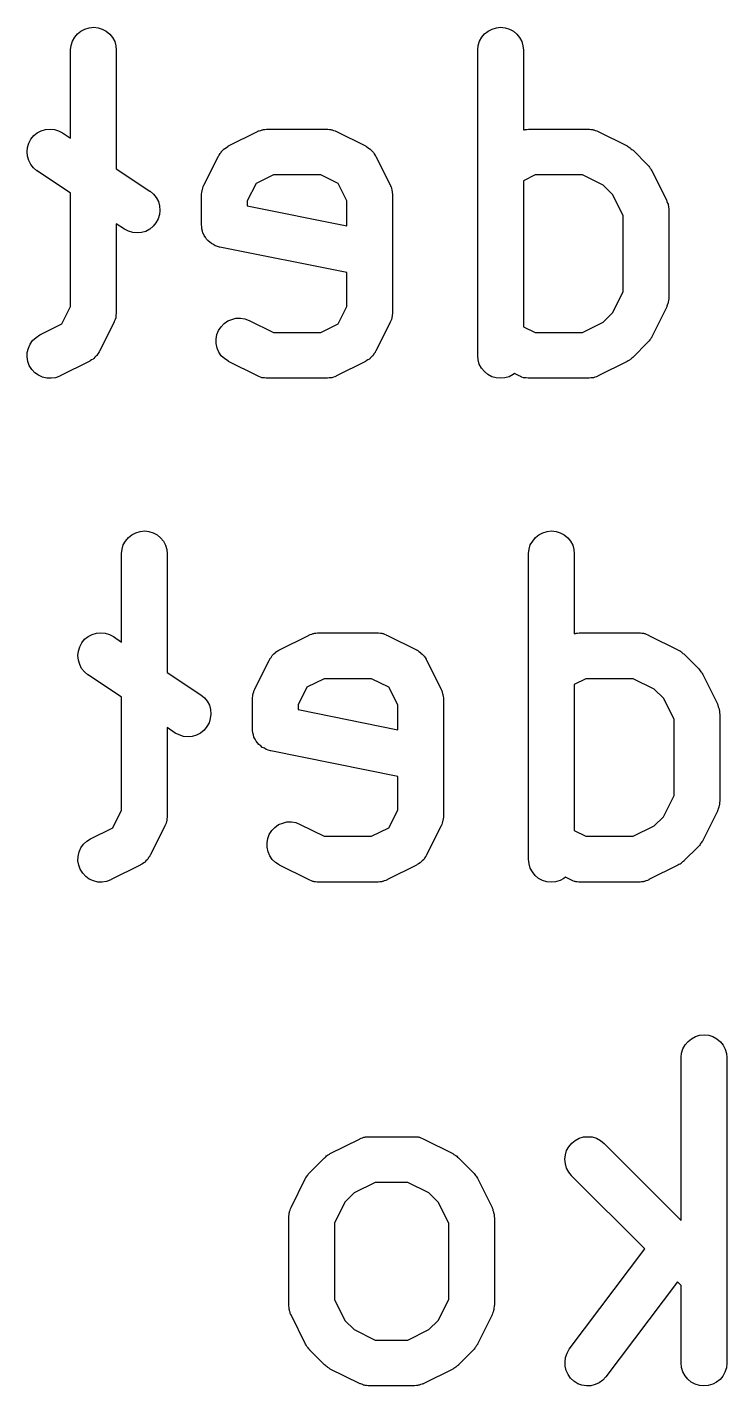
# Model space of a CAD drawing. Extents: x 131.5 to 184.4, y -145.8 to -137.7.
# Drawn here: x 160.344 to 162.636, y -142.167 to -137.717 of the extents above; entities that cross this region are included whole.
import ezdxf

# ---------------------------------------------------------------- set-up
doc = ezdxf.new("R2010")
doc.units = 0
doc.layers.add('BLACK', color=7, linetype='CONTINUOUS')

msp = doc.modelspace()

# ---------------------------------------------------------------- linework, layer by layer
at = {"layer": 'BLACK', "linetype": 'CONTINUOUS'}
for p, q in [((160.52, -137.73), (160.533, -137.723)), ((160.533, -137.723), (160.547, -137.719)), ((160.547, -137.719), (160.562, -137.717)), ((160.562, -137.717), (160.577, -137.719)), ((160.577, -137.719), (160.59, -137.723)), ((160.59, -137.723), (160.603, -137.73)), ((161.854, -137.73), (161.867, -137.723)), ((161.867, -137.723), (161.881, -137.719)), ((161.881, -137.719), (161.895, -137.717)), ((161.895, -137.717), (161.91, -137.719)), ((161.91, -137.719), (161.924, -137.723)), ((161.924, -137.723), (161.937, -137.73)), ((160.488, -137.777), (160.492, -137.763)), ((160.492, -137.763), (160.5, -137.75)), ((160.5, -137.75), (160.509, -137.739)), ((160.509, -137.739), (160.52, -137.73)), ((160.603, -137.73), (160.615, -137.74)), ((160.615, -137.74), (160.624, -137.751)), ((160.624, -137.751), (160.631, -137.764)), ((160.631, -137.764), (160.635, -137.778)), ((161.821, -137.777), (161.826, -137.763)), ((161.826, -137.763), (161.833, -137.75)), ((161.833, -137.75), (161.842, -137.739)), ((161.842, -137.739), (161.854, -137.73)), ((161.937, -137.73), (161.948, -137.74)), ((161.948, -137.74), (161.957, -137.751)), ((161.957, -137.751), (161.964, -137.764)), ((161.964, -137.764), (161.968, -137.778)), ((160.486, -137.791), (160.488, -137.777)), ((160.486, -137.792), (160.486, -137.791)), ((160.486, -138.081), (160.486, -137.792)), ((160.635, -137.778), (160.636, -137.792)), ((160.636, -137.792), (160.636, -138.181)), ((161.82, -137.791), (161.821, -137.777)), ((161.82, -137.792), (161.82, -137.791)), ((161.82, -138.792), (161.82, -137.792)), ((161.968, -137.778), (161.97, -137.792)), ((161.97, -137.792), (161.97, -138.054)), ((160.356, -138.084), (160.366, -138.072)), ((160.366, -138.072), (160.377, -138.063)), ((160.377, -138.063), (160.39, -138.056)), ((160.39, -138.056), (160.404, -138.052)), ((160.404, -138.052), (160.419, -138.051)), ((160.419, -138.051), (160.433, -138.052)), ((160.433, -138.052), (160.447, -138.056)), ((160.447, -138.056), (160.46, -138.063)), ((160.46, -138.063), (160.486, -138.081)), ((161.004, -138.106), (161.099, -138.059)), ((161.099, -138.059), (161.1, -138.058)), ((161.1, -138.058), (161.102, -138.057)), ((161.102, -138.057), (161.104, -138.056)), ((161.104, -138.056), (161.109, -138.055)), ((161.109, -138.055), (161.114, -138.053)), ((161.114, -138.053), (161.116, -138.053)), ((161.116, -138.053), (161.118, -138.052)), ((161.118, -138.052), (161.123, -138.052)), ((161.123, -138.052), (161.128, -138.051)), ((161.128, -138.051), (161.131, -138.051)), ((161.131, -138.051), (161.133, -138.051)), ((161.133, -138.051), (161.323, -138.051)), ((161.323, -138.051), (161.324, -138.051)), ((161.324, -138.051), (161.327, -138.051)), ((161.327, -138.051), (161.329, -138.051)), ((161.329, -138.051), (161.334, -138.052)), ((161.334, -138.052), (161.339, -138.052)), ((161.339, -138.052), (161.341, -138.053)), ((161.341, -138.053), (161.343, -138.053)), ((161.343, -138.053), (161.348, -138.055)), ((161.348, -138.055), (161.353, -138.057)), ((161.353, -138.057), (161.355, -138.058)), ((161.355, -138.058), (161.357, -138.059)), ((161.357, -138.059), (161.452, -138.106)), ((161.97, -138.054), (161.971, -138.053)), ((161.971, -138.053), (161.973, -138.053)), ((161.973, -138.053), (161.975, -138.052)), ((161.975, -138.052), (161.981, -138.052)), ((161.981, -138.052), (161.986, -138.051)), ((161.986, -138.051), (161.988, -138.051)), ((161.988, -138.051), (161.99, -138.051)), ((161.99, -138.051), (162.18, -138.051)), ((162.18, -138.051), (162.182, -138.051)), ((162.182, -138.051), (162.184, -138.051)), ((162.184, -138.051), (162.186, -138.051)), ((162.186, -138.051), (162.191, -138.052)), ((162.191, -138.052), (162.196, -138.052)), ((162.196, -138.052), (162.198, -138.053)), ((162.198, -138.053), (162.2, -138.053)), ((162.2, -138.053), (162.205, -138.055)), ((162.205, -138.055), (162.21, -138.057)), ((162.21, -138.057), (162.212, -138.058)), ((162.212, -138.058), (162.214, -138.059)), ((162.214, -138.059), (162.309, -138.106)), ((160.344, -138.125), (160.345, -138.111)), ((160.345, -138.14), (160.344, -138.125)), ((160.345, -138.111), (160.349, -138.097)), ((160.349, -138.097), (160.356, -138.084)), ((160.976, -138.131), (160.979, -138.127)), ((160.979, -138.127), (160.98, -138.125)), ((160.98, -138.125), (160.981, -138.124)), ((160.981, -138.124), (160.985, -138.12)), ((160.985, -138.12), (160.989, -138.116)), ((160.989, -138.116), (160.991, -138.115)), ((160.991, -138.115), (160.992, -138.114)), ((160.992, -138.114), (160.997, -138.111)), ((160.997, -138.111), (161.001, -138.108)), ((161.001, -138.108), (161.003, -138.107)), ((161.003, -138.107), (161.004, -138.106)), ((161.452, -138.106), (161.453, -138.107)), ((161.453, -138.107), (161.454, -138.108)), ((161.454, -138.108), (161.456, -138.108)), ((161.456, -138.108), (161.461, -138.112)), ((161.461, -138.112), (161.465, -138.115)), ((161.465, -138.115), (161.466, -138.116)), ((161.466, -138.116), (161.468, -138.117)), ((161.468, -138.117), (161.472, -138.121)), ((161.472, -138.121), (161.476, -138.125)), ((161.476, -138.125), (161.477, -138.126)), ((161.477, -138.126), (161.478, -138.127)), ((161.478, -138.127), (161.481, -138.132)), ((162.309, -138.106), (162.31, -138.107)), ((162.31, -138.107), (162.314, -138.109)), ((162.314, -138.109), (162.317, -138.111)), ((162.317, -138.111), (162.32, -138.113)), ((162.32, -138.113), (162.322, -138.115)), ((162.322, -138.115), (162.325, -138.118)), ((162.325, -138.118), (162.329, -138.12)), ((162.329, -138.12), (162.376, -138.168)), ((160.349, -138.154), (160.345, -138.14)), ((160.356, -138.167), (160.349, -138.154)), ((160.365, -138.178), (160.356, -138.167)), ((160.923, -138.235), (160.971, -138.14)), ((160.971, -138.139), (160.972, -138.137)), ((160.971, -138.14), (160.971, -138.139)), ((160.972, -138.137), (160.973, -138.136)), ((160.973, -138.136), (160.976, -138.131)), ((161.481, -138.132), (161.484, -138.137)), ((161.484, -138.137), (161.485, -138.138)), ((161.485, -138.138), (161.486, -138.14)), ((161.486, -138.14), (161.533, -138.235)), ((162.376, -138.168), (162.377, -138.169)), ((162.377, -138.169), (162.38, -138.172)), ((162.38, -138.172), (162.383, -138.175)), ((160.376, -138.188), (160.365, -138.178)), ((160.377, -138.188), (160.376, -138.188)), ((160.486, -138.261), (160.377, -138.188)), ((160.636, -138.181), (160.746, -138.254)), ((161.151, -138.201), (161.094, -138.229)), ((161.306, -138.201), (161.151, -138.201)), ((161.363, -138.229), (161.306, -138.201)), ((162.008, -138.201), (161.97, -138.22)), ((162.163, -138.201), (162.008, -138.201)), ((162.231, -138.235), (162.163, -138.201)), ((162.383, -138.175), (162.384, -138.178)), ((162.384, -138.178), (162.386, -138.18)), ((162.386, -138.18), (162.388, -138.184)), ((162.388, -138.184), (162.39, -138.187)), ((162.39, -138.187), (162.438, -138.283)), ((160.486, -138.632), (160.486, -138.261)), ((160.746, -138.254), (160.747, -138.254)), ((160.747, -138.254), (160.758, -138.264)), ((160.915, -138.263), (160.916, -138.258)), ((160.916, -138.258), (160.917, -138.253)), ((160.917, -138.251), (160.918, -138.249)), ((160.917, -138.253), (160.917, -138.251)), ((160.918, -138.249), (160.92, -138.244)), ((160.92, -138.244), (160.921, -138.239)), ((160.921, -138.239), (160.922, -138.237)), ((160.922, -138.237), (160.923, -138.235)), ((161.094, -138.229), (161.065, -138.286)), ((161.391, -138.286), (161.363, -138.229)), ((161.533, -138.235), (161.534, -138.236)), ((161.534, -138.236), (161.534, -138.238)), ((161.534, -138.238), (161.536, -138.24)), ((161.536, -138.24), (161.537, -138.245)), ((161.537, -138.245), (161.539, -138.25)), ((161.539, -138.25), (161.539, -138.252)), ((161.539, -138.252), (161.54, -138.254)), ((161.54, -138.254), (161.54, -138.259)), ((161.54, -138.259), (161.541, -138.264)), ((161.97, -138.22), (161.97, -138.698)), ((162.262, -138.265), (162.231, -138.235)), ((160.758, -138.264), (160.767, -138.275)), ((160.767, -138.275), (160.774, -138.288)), ((160.774, -138.288), (160.778, -138.302)), ((160.778, -138.302), (160.779, -138.317)), ((160.915, -138.265), (160.915, -138.263)), ((160.915, -138.268), (160.915, -138.265)), ((160.915, -138.269), (160.915, -138.268)), ((160.915, -138.364), (160.915, -138.269)), ((161.065, -138.286), (161.065, -138.302)), ((161.065, -138.302), (161.391, -138.368)), ((161.391, -138.368), (161.391, -138.286)), ((161.541, -138.264), (161.541, -138.266)), ((161.541, -138.266), (161.541, -138.269)), ((161.541, -138.269), (161.541, -138.65)), ((162.296, -138.334), (162.262, -138.265)), ((162.438, -138.283), (162.438, -138.284)), ((162.438, -138.284), (162.439, -138.286)), ((162.439, -138.286), (162.44, -138.288)), ((162.44, -138.288), (162.442, -138.293)), ((162.442, -138.293), (162.444, -138.297)), ((162.444, -138.297), (162.444, -138.3)), ((162.444, -138.3), (162.445, -138.302)), ((162.445, -138.302), (162.445, -138.307)), ((160.773, -138.345), (160.766, -138.358)), ((160.778, -138.331), (160.773, -138.345)), ((160.779, -138.317), (160.778, -138.331)), ((162.296, -138.584), (162.296, -138.334)), ((162.445, -138.307), (162.446, -138.312)), ((162.446, -138.312), (162.446, -138.314)), ((162.446, -138.314), (162.446, -138.316)), ((162.446, -138.316), (162.446, -138.602)), ((160.663, -138.379), (160.636, -138.361)), ((160.636, -138.361), (160.636, -138.65)), ((160.676, -138.385), (160.663, -138.379)), ((160.69, -138.39), (160.676, -138.385)), ((160.704, -138.391), (160.69, -138.39)), ((160.719, -138.39), (160.704, -138.391)), ((160.733, -138.386), (160.719, -138.39)), ((160.746, -138.379), (160.733, -138.386)), ((160.757, -138.369), (160.746, -138.379)), ((160.766, -138.358), (160.757, -138.369)), ((160.916, -138.371), (160.915, -138.364)), ((160.916, -138.378), (160.916, -138.371)), ((160.918, -138.385), (160.916, -138.378)), ((160.916, -138.378), (160.916, -138.378)), ((160.916, -138.378), (160.916, -138.378)), ((160.92, -138.392), (160.918, -138.385)), ((160.921, -138.392), (160.92, -138.392)), ((160.924, -138.399), (160.921, -138.392)), ((160.921, -138.392), (160.921, -138.392)), ((160.927, -138.405), (160.924, -138.399)), ((160.928, -138.405), (160.927, -138.405)), ((160.927, -138.405), (160.927, -138.405)), ((160.932, -138.411), (160.928, -138.405)), ((160.936, -138.416), (160.932, -138.411)), ((160.937, -138.416), (160.936, -138.416)), ((160.937, -138.417), (160.937, -138.416)), ((160.942, -138.421), (160.937, -138.417)), ((160.948, -138.426), (160.942, -138.421)), ((160.954, -138.429), (160.948, -138.426)), ((160.948, -138.426), (160.948, -138.426)), ((160.948, -138.426), (160.948, -138.426)), ((160.96, -138.433), (160.954, -138.429)), ((160.961, -138.433), (160.96, -138.433)), ((160.968, -138.435), (160.961, -138.433)), ((160.961, -138.433), (160.961, -138.433)), ((160.974, -138.437), (160.968, -138.435)), ((160.975, -138.437), (160.974, -138.437)), ((161.391, -138.521), (160.975, -138.437)), ((160.975, -138.437), (160.975, -138.437)), ((160.975, -138.437), (160.975, -138.437)), ((160.975, -138.437), (160.975, -138.437)), ((161.391, -138.632), (161.391, -138.521)), ((162.262, -138.653), (162.296, -138.584)), ((162.445, -138.612), (162.444, -138.617)), ((162.444, -138.617), (162.444, -138.62)), ((162.446, -138.607), (162.445, -138.612)), ((162.446, -138.602), (162.446, -138.603)), ((162.446, -138.603), (162.446, -138.605)), ((162.446, -138.605), (162.446, -138.607)), ((160.458, -138.689), (160.486, -138.632)), ((160.636, -138.655), (160.635, -138.66)), ((160.635, -138.66), (160.635, -138.665)), ((160.636, -138.65), (160.636, -138.651)), ((160.636, -138.651), (160.636, -138.653)), ((160.636, -138.653), (160.636, -138.655)), ((161.363, -138.689), (161.391, -138.632)), ((161.541, -138.655), (161.54, -138.66)), ((161.54, -138.66), (161.54, -138.665)), ((161.541, -138.65), (161.541, -138.651)), ((161.541, -138.651), (161.541, -138.653)), ((161.541, -138.653), (161.541, -138.655)), ((162.231, -138.683), (162.262, -138.653)), ((162.438, -138.635), (162.39, -138.731)), ((162.439, -138.633), (162.438, -138.635)), ((162.44, -138.631), (162.439, -138.633)), ((162.441, -138.627), (162.44, -138.631)), ((162.443, -138.622), (162.441, -138.627)), ((162.444, -138.62), (162.443, -138.622)), ((160.385, -138.725), (160.458, -138.689)), ((160.629, -138.683), (160.581, -138.778)), ((160.63, -138.679), (160.629, -138.681)), ((160.629, -138.681), (160.629, -138.683)), ((160.632, -138.674), (160.63, -138.679)), ((160.634, -138.669), (160.632, -138.674)), ((160.635, -138.665), (160.634, -138.667)), ((160.634, -138.667), (160.634, -138.669)), ((160.971, -138.711), (160.979, -138.698)), ((160.979, -138.698), (160.989, -138.688)), ((160.989, -138.688), (161.001, -138.679)), ((161.001, -138.679), (161.014, -138.674)), ((161.014, -138.674), (161.028, -138.67)), ((161.028, -138.67), (161.043, -138.67)), ((161.043, -138.67), (161.057, -138.672)), ((161.057, -138.672), (161.071, -138.678)), ((161.071, -138.678), (161.151, -138.717)), ((161.306, -138.717), (161.363, -138.689)), ((161.533, -138.683), (161.486, -138.778)), ((161.534, -138.681), (161.533, -138.683)), ((161.535, -138.679), (161.534, -138.681)), ((161.537, -138.674), (161.535, -138.679)), ((161.539, -138.669), (161.537, -138.674)), ((161.54, -138.665), (161.539, -138.667)), ((161.539, -138.667), (161.539, -138.669)), ((161.97, -138.698), (162.008, -138.717)), ((162.163, -138.717), (162.231, -138.683)), ((160.354, -138.755), (160.362, -138.743)), ((160.362, -138.743), (160.373, -138.733)), ((160.373, -138.733), (160.385, -138.725)), ((160.963, -138.739), (160.965, -138.724)), ((160.963, -138.753), (160.963, -138.739)), ((160.965, -138.724), (160.971, -138.711)), ((161.151, -138.717), (161.306, -138.717)), ((162.008, -138.717), (162.163, -138.717)), ((162.376, -138.75), (162.329, -138.798)), ((162.379, -138.747), (162.376, -138.75)), ((162.382, -138.744), (162.379, -138.747)), ((162.384, -138.741), (162.382, -138.744)), ((162.386, -138.739), (162.384, -138.741)), ((162.388, -138.735), (162.386, -138.739)), ((162.39, -138.732), (162.388, -138.735)), ((162.39, -138.731), (162.39, -138.732)), ((160.344, -138.783), (160.348, -138.768)), ((160.344, -138.797), (160.344, -138.783)), ((160.348, -138.768), (160.354, -138.755)), ((160.57, -138.794), (160.566, -138.798)), ((160.571, -138.793), (160.57, -138.794)), ((160.572, -138.792), (160.571, -138.793)), ((160.576, -138.787), (160.572, -138.792)), ((160.579, -138.782), (160.576, -138.787)), ((160.58, -138.781), (160.579, -138.782)), ((160.581, -138.778), (160.58, -138.779)), ((160.58, -138.779), (160.58, -138.781)), ((160.966, -138.768), (160.963, -138.753)), ((160.972, -138.781), (160.966, -138.768)), ((160.98, -138.793), (160.972, -138.781)), ((160.991, -138.803), (160.98, -138.793)), ((161.475, -138.794), (161.471, -138.798)), ((161.476, -138.793), (161.475, -138.794)), ((161.477, -138.792), (161.476, -138.793)), ((161.48, -138.787), (161.477, -138.792)), ((161.484, -138.782), (161.48, -138.787)), ((161.485, -138.779), (161.484, -138.781)), ((161.484, -138.781), (161.484, -138.782)), ((161.486, -138.778), (161.485, -138.779)), ((161.821, -138.807), (161.82, -138.792)), ((160.346, -138.812), (160.344, -138.797)), ((160.351, -138.825), (160.346, -138.812)), ((160.359, -138.838), (160.351, -138.825)), ((160.369, -138.849), (160.359, -138.838)), ((160.547, -138.812), (160.452, -138.859)), ((160.549, -138.811), (160.547, -138.812)), ((160.55, -138.81), (160.549, -138.811)), ((160.555, -138.807), (160.55, -138.81)), ((160.56, -138.804), (160.555, -138.807)), ((160.561, -138.803), (160.56, -138.804)), ((160.562, -138.802), (160.561, -138.803)), ((160.566, -138.798), (160.562, -138.802)), ((161.003, -138.811), (160.991, -138.803)), ((161.004, -138.812), (161.003, -138.811)), ((161.099, -138.859), (161.004, -138.812)), ((161.452, -138.812), (161.357, -138.859)), ((161.453, -138.811), (161.452, -138.812)), ((161.455, -138.81), (161.453, -138.811)), ((161.46, -138.807), (161.455, -138.81)), ((161.465, -138.804), (161.46, -138.807)), ((161.466, -138.803), (161.465, -138.804)), ((161.467, -138.802), (161.466, -138.803)), ((161.471, -138.798), (161.467, -138.802)), ((161.825, -138.821), (161.821, -138.807)), ((161.832, -138.834), (161.825, -138.821)), ((161.842, -138.845), (161.832, -138.834)), ((162.309, -138.812), (162.214, -138.859)), ((162.313, -138.81), (162.309, -138.812)), ((162.317, -138.808), (162.313, -138.81)), ((162.319, -138.806), (162.317, -138.808)), ((162.322, -138.804), (162.319, -138.806)), ((162.325, -138.801), (162.322, -138.804)), ((162.328, -138.799), (162.325, -138.801)), ((162.329, -138.798), (162.328, -138.799)), ((160.381, -138.857), (160.369, -138.849)), ((160.394, -138.863), (160.381, -138.857)), ((160.408, -138.867), (160.394, -138.863)), ((160.423, -138.867), (160.408, -138.867)), ((160.437, -138.865), (160.423, -138.867)), ((160.451, -138.86), (160.437, -138.865)), ((160.452, -138.859), (160.451, -138.86)), ((161.101, -138.86), (161.099, -138.859)), ((161.103, -138.861), (161.101, -138.86)), ((161.108, -138.863), (161.103, -138.861)), ((161.113, -138.865), (161.108, -138.863)), ((161.115, -138.865), (161.113, -138.865)), ((161.117, -138.866), (161.115, -138.865)), ((161.122, -138.866), (161.117, -138.866)), ((161.127, -138.867), (161.122, -138.866)), ((161.13, -138.867), (161.127, -138.867)), ((161.132, -138.867), (161.13, -138.867)), ((161.133, -138.867), (161.132, -138.867)), ((161.323, -138.867), (161.133, -138.867)), ((161.326, -138.867), (161.323, -138.867)), ((161.328, -138.867), (161.326, -138.867)), ((161.333, -138.866), (161.328, -138.867)), ((161.338, -138.866), (161.333, -138.866)), ((161.34, -138.865), (161.338, -138.866)), ((161.342, -138.865), (161.34, -138.865)), ((161.347, -138.863), (161.342, -138.865)), ((161.352, -138.862), (161.347, -138.863)), ((161.354, -138.861), (161.352, -138.862)), ((161.356, -138.86), (161.354, -138.861)), ((161.357, -138.859), (161.356, -138.86)), ((161.853, -138.855), (161.842, -138.845)), ((161.866, -138.862), (161.853, -138.855)), ((161.88, -138.866), (161.866, -138.862)), ((161.894, -138.867), (161.88, -138.866)), ((161.909, -138.866), (161.894, -138.867)), ((161.923, -138.862), (161.909, -138.866)), ((161.936, -138.855), (161.923, -138.862)), ((161.94, -138.851), (161.936, -138.855)), ((161.956, -138.859), (161.94, -138.851)), ((161.959, -138.86), (161.956, -138.859)), ((161.96, -138.861), (161.959, -138.86)), ((161.965, -138.863), (161.96, -138.861)), ((161.97, -138.865), (161.965, -138.863)), ((161.972, -138.865), (161.97, -138.865)), ((161.974, -138.866), (161.972, -138.865)), ((161.979, -138.866), (161.974, -138.866)), ((161.985, -138.867), (161.979, -138.866)), ((161.987, -138.867), (161.985, -138.867)), ((161.989, -138.867), (161.987, -138.867)), ((161.99, -138.867), (161.989, -138.867)), ((162.18, -138.867), (161.99, -138.867)), ((162.183, -138.867), (162.18, -138.867)), ((162.185, -138.867), (162.183, -138.867)), ((162.19, -138.866), (162.185, -138.867)), ((162.195, -138.866), (162.19, -138.866)), ((162.197, -138.865), (162.195, -138.866)), ((162.199, -138.865), (162.197, -138.865)), ((162.204, -138.863), (162.199, -138.865)), ((162.209, -138.862), (162.204, -138.863)), ((162.211, -138.861), (162.209, -138.862)), ((162.213, -138.86), (162.211, -138.861)), ((162.214, -138.859), (162.213, -138.86)), ((160.687, -139.38), (160.7, -139.373)), ((160.7, -139.373), (160.714, -139.369)), ((160.714, -139.369), (160.729, -139.367)), ((160.729, -139.367), (160.743, -139.369)), ((160.743, -139.369), (160.757, -139.373)), ((160.757, -139.373), (160.77, -139.38)), ((162.02, -139.38), (162.033, -139.373)), ((162.033, -139.373), (162.047, -139.369)), ((162.047, -139.369), (162.062, -139.367)), ((162.062, -139.367), (162.077, -139.369)), ((162.077, -139.369), (162.09, -139.373)), ((162.09, -139.373), (162.103, -139.38)), ((160.655, -139.427), (160.659, -139.413)), ((160.659, -139.413), (160.666, -139.4)), ((160.666, -139.4), (160.676, -139.389)), ((160.676, -139.389), (160.687, -139.38)), ((160.77, -139.38), (160.781, -139.39)), ((160.781, -139.39), (160.791, -139.401)), ((160.791, -139.401), (160.797, -139.414)), ((160.797, -139.414), (160.802, -139.428)), ((161.988, -139.427), (161.992, -139.413)), ((161.992, -139.413), (162, -139.4)), ((162, -139.4), (162.009, -139.389)), ((162.009, -139.389), (162.02, -139.38)), ((162.103, -139.38), (162.115, -139.39)), ((162.115, -139.39), (162.124, -139.401)), ((162.124, -139.401), (162.131, -139.414)), ((162.131, -139.414), (162.135, -139.428)), ((160.653, -139.441), (160.655, -139.427)), ((160.653, -139.442), (160.653, -139.441)), ((160.653, -139.731), (160.653, -139.442)), ((160.802, -139.428), (160.803, -139.442)), ((160.803, -139.442), (160.803, -139.831)), ((161.986, -139.441), (161.988, -139.427)), ((161.986, -139.442), (161.986, -139.441)), ((161.986, -140.442), (161.986, -139.442)), ((162.135, -139.428), (162.136, -139.442)), ((162.136, -139.442), (162.136, -139.704)), ((160.523, -139.734), (160.532, -139.722)), ((160.532, -139.722), (160.544, -139.713)), ((160.544, -139.713), (160.557, -139.706)), ((160.557, -139.706), (160.571, -139.702)), ((160.571, -139.702), (160.585, -139.701)), ((160.585, -139.701), (160.6, -139.702)), ((160.6, -139.702), (160.614, -139.706)), ((160.614, -139.706), (160.627, -139.713)), ((160.627, -139.713), (160.653, -139.731)), ((161.171, -139.756), (161.266, -139.709)), ((161.266, -139.709), (161.267, -139.708)), ((161.267, -139.708), (161.269, -139.707)), ((161.269, -139.707), (161.271, -139.706)), ((161.271, -139.706), (161.276, -139.705)), ((161.276, -139.705), (161.281, -139.703)), ((161.281, -139.703), (161.283, -139.703)), ((161.283, -139.703), (161.285, -139.702)), ((161.285, -139.702), (161.29, -139.702)), ((161.29, -139.702), (161.295, -139.701)), ((161.295, -139.701), (161.297, -139.701)), ((161.297, -139.701), (161.3, -139.701)), ((161.3, -139.701), (161.49, -139.701)), ((161.49, -139.701), (161.491, -139.701)), ((161.491, -139.701), (161.493, -139.701)), ((161.493, -139.701), (161.495, -139.701)), ((161.495, -139.701), (161.501, -139.702)), ((161.501, -139.702), (161.506, -139.702)), ((161.506, -139.702), (161.508, -139.703)), ((161.508, -139.703), (161.51, -139.703)), ((161.51, -139.703), (161.515, -139.705)), ((161.515, -139.705), (161.52, -139.707)), ((161.52, -139.707), (161.521, -139.708)), ((161.521, -139.708), (161.524, -139.709)), ((161.524, -139.709), (161.619, -139.756)), ((162.136, -139.704), (162.138, -139.703)), ((162.138, -139.703), (162.14, -139.703)), ((162.14, -139.703), (162.142, -139.702)), ((162.142, -139.702), (162.147, -139.702)), ((162.147, -139.702), (162.152, -139.701)), ((162.152, -139.701), (162.154, -139.701)), ((162.154, -139.701), (162.157, -139.701)), ((162.157, -139.701), (162.347, -139.701)), ((162.347, -139.701), (162.348, -139.701)), ((162.348, -139.701), (162.35, -139.701)), ((162.35, -139.701), (162.353, -139.701)), ((162.353, -139.701), (162.358, -139.702)), ((162.358, -139.702), (162.363, -139.702)), ((162.363, -139.702), (162.365, -139.703)), ((162.365, -139.703), (162.367, -139.703)), ((162.367, -139.703), (162.372, -139.705)), ((162.372, -139.705), (162.377, -139.707)), ((162.377, -139.707), (162.379, -139.708)), ((162.379, -139.708), (162.381, -139.709)), ((162.381, -139.709), (162.476, -139.756)), ((160.51, -139.775), (160.512, -139.761)), ((160.512, -139.761), (160.516, -139.747)), ((160.516, -139.747), (160.523, -139.734)), ((161.147, -139.775), (161.148, -139.774)), ((161.148, -139.774), (161.152, -139.77)), ((161.152, -139.77), (161.156, -139.766)), ((161.156, -139.766), (161.157, -139.765)), ((161.157, -139.765), (161.158, -139.764)), ((161.158, -139.764), (161.163, -139.761)), ((161.163, -139.761), (161.168, -139.758)), ((161.168, -139.758), (161.169, -139.757)), ((161.169, -139.757), (161.171, -139.756)), ((161.619, -139.756), (161.62, -139.757)), ((161.62, -139.757), (161.621, -139.758)), ((161.621, -139.758), (161.623, -139.758)), ((161.623, -139.758), (161.627, -139.762)), ((161.627, -139.762), (161.632, -139.765)), ((161.632, -139.765), (161.633, -139.766)), ((161.633, -139.766), (161.634, -139.767)), ((161.634, -139.767), (161.638, -139.771)), ((161.638, -139.771), (161.642, -139.775)), ((162.476, -139.756), (162.477, -139.757)), ((162.477, -139.757), (162.48, -139.759)), ((162.48, -139.759), (162.484, -139.761)), ((162.484, -139.761), (162.487, -139.763)), ((162.487, -139.763), (162.489, -139.765)), ((162.489, -139.765), (162.492, -139.768)), ((162.492, -139.768), (162.495, -139.77)), ((162.495, -139.77), (162.543, -139.818)), ((160.512, -139.79), (160.51, -139.775)), ((160.516, -139.804), (160.512, -139.79)), ((160.522, -139.817), (160.516, -139.804)), ((160.532, -139.828), (160.522, -139.817)), ((161.09, -139.885), (161.137, -139.79)), ((161.137, -139.79), (161.138, -139.789)), ((161.138, -139.789), (161.139, -139.787)), ((161.139, -139.786), (161.143, -139.781)), ((161.139, -139.787), (161.139, -139.786)), ((161.143, -139.781), (161.146, -139.777)), ((161.146, -139.777), (161.147, -139.775)), ((161.642, -139.775), (161.643, -139.776)), ((161.643, -139.776), (161.645, -139.777)), ((161.645, -139.777), (161.648, -139.782)), ((161.648, -139.782), (161.651, -139.787)), ((161.651, -139.787), (161.651, -139.788)), ((161.651, -139.788), (161.652, -139.79)), ((161.652, -139.79), (161.7, -139.885)), ((162.543, -139.818), (162.544, -139.819)), ((160.543, -139.838), (160.532, -139.828)), ((160.544, -139.838), (160.543, -139.838)), ((160.653, -139.911), (160.544, -139.838)), ((160.803, -139.831), (160.913, -139.904)), ((161.317, -139.851), (161.26, -139.879)), ((161.472, -139.851), (161.317, -139.851)), ((161.529, -139.879), (161.472, -139.851)), ((162.174, -139.851), (162.136, -139.87)), ((162.329, -139.851), (162.174, -139.851)), ((162.398, -139.885), (162.329, -139.851)), ((162.544, -139.819), (162.546, -139.822)), ((162.546, -139.822), (162.549, -139.825)), ((162.549, -139.825), (162.551, -139.828)), ((162.551, -139.828), (162.553, -139.83)), ((162.553, -139.83), (162.555, -139.834)), ((162.555, -139.834), (162.557, -139.837)), ((162.557, -139.837), (162.605, -139.933)), ((160.913, -139.904), (160.913, -139.904)), ((160.913, -139.904), (160.925, -139.914)), ((161.083, -139.903), (161.084, -139.901)), ((161.083, -139.908), (161.083, -139.903)), ((161.084, -139.899), (161.086, -139.894)), ((161.084, -139.901), (161.084, -139.899)), ((161.086, -139.894), (161.088, -139.889)), ((161.088, -139.889), (161.089, -139.887)), ((161.089, -139.887), (161.09, -139.885)), ((161.26, -139.879), (161.232, -139.936)), ((161.558, -139.936), (161.529, -139.879)), ((161.7, -139.885), (161.7, -139.886)), ((161.7, -139.886), (161.701, -139.888)), ((161.701, -139.888), (161.702, -139.89)), ((161.702, -139.89), (161.704, -139.895)), ((161.704, -139.895), (161.705, -139.9)), ((161.705, -139.9), (161.706, -139.902)), ((161.706, -139.902), (161.706, -139.904)), ((161.706, -139.904), (161.707, -139.909)), ((162.136, -139.87), (162.136, -140.348)), ((162.428, -139.915), (162.398, -139.885)), ((160.653, -140.282), (160.653, -139.911)), ((160.925, -139.914), (160.934, -139.925)), ((160.934, -139.925), (160.941, -139.938)), ((160.941, -139.938), (160.945, -139.952)), ((160.945, -139.952), (160.946, -139.967)), ((161.082, -139.913), (161.083, -139.908)), ((161.082, -139.915), (161.082, -139.913)), ((161.082, -139.918), (161.082, -139.915)), ((161.082, -139.919), (161.082, -139.918)), ((161.082, -140.014), (161.082, -139.919)), ((161.232, -139.936), (161.232, -139.952)), ((161.232, -139.952), (161.558, -140.018)), ((161.558, -140.018), (161.558, -139.936)), ((161.707, -139.909), (161.708, -139.914)), ((161.708, -139.914), (161.708, -139.916)), ((161.708, -139.916), (161.708, -139.919)), ((161.708, -139.919), (161.708, -140.3)), ((162.463, -139.984), (162.428, -139.915)), ((162.605, -139.933), (162.605, -139.934)), ((162.605, -139.934), (162.606, -139.936)), ((162.606, -139.936), (162.607, -139.938)), ((162.607, -139.938), (162.608, -139.943)), ((162.608, -139.943), (162.61, -139.947)), ((162.61, -139.947), (162.611, -139.95)), ((162.611, -139.95), (162.611, -139.952)), ((162.611, -139.952), (162.612, -139.957)), ((160.94, -139.995), (160.933, -140.008)), ((160.944, -139.981), (160.94, -139.995)), ((160.946, -139.967), (160.944, -139.981)), ((162.463, -140.234), (162.463, -139.984)), ((162.612, -139.957), (162.612, -139.962)), ((162.612, -139.962), (162.612, -139.964)), ((162.612, -139.964), (162.613, -139.966)), ((162.613, -139.966), (162.613, -140.252)), ((160.829, -140.029), (160.803, -140.011)), ((160.803, -140.011), (160.803, -140.3)), ((160.842, -140.035), (160.829, -140.029)), ((160.856, -140.04), (160.842, -140.035)), ((160.871, -140.041), (160.856, -140.04)), ((160.885, -140.04), (160.871, -140.041)), ((160.899, -140.036), (160.885, -140.04)), ((160.912, -140.029), (160.899, -140.036)), ((160.924, -140.019), (160.912, -140.029)), ((160.933, -140.008), (160.924, -140.019)), ((161.082, -140.021), (161.082, -140.014)), ((161.083, -140.028), (161.082, -140.021)), ((161.085, -140.035), (161.083, -140.028)), ((161.083, -140.028), (161.083, -140.028)), ((161.083, -140.028), (161.083, -140.028)), ((161.087, -140.042), (161.085, -140.035)), ((161.091, -140.049), (161.087, -140.042)), ((161.087, -140.042), (161.087, -140.042)), ((161.087, -140.042), (161.087, -140.042)), ((161.094, -140.055), (161.091, -140.049)), ((161.099, -140.061), (161.094, -140.055)), ((161.094, -140.055), (161.094, -140.055)), ((161.094, -140.055), (161.094, -140.055)), ((161.103, -140.066), (161.099, -140.061)), ((161.103, -140.067), (161.103, -140.066)), ((161.103, -140.066), (161.103, -140.066)), ((161.109, -140.071), (161.103, -140.067)), ((161.114, -140.076), (161.109, -140.071)), ((161.115, -140.076), (161.114, -140.076)), ((161.114, -140.076), (161.114, -140.076)), ((161.121, -140.079), (161.115, -140.076)), ((161.127, -140.083), (161.121, -140.079)), ((161.128, -140.083), (161.127, -140.083)), ((161.127, -140.083), (161.127, -140.083)), ((161.134, -140.085), (161.128, -140.083)), ((161.141, -140.087), (161.134, -140.085)), ((161.142, -140.087), (161.141, -140.087)), ((161.558, -140.171), (161.142, -140.087)), ((161.142, -140.087), (161.142, -140.087)), ((161.142, -140.087), (161.142, -140.087)), ((161.142, -140.087), (161.142, -140.087)), ((161.558, -140.282), (161.558, -140.171)), ((162.428, -140.303), (162.463, -140.234)), ((162.612, -140.262), (162.611, -140.267)), ((162.613, -140.253), (162.612, -140.255)), ((162.612, -140.255), (162.612, -140.257)), ((162.612, -140.257), (162.612, -140.262)), ((162.613, -140.252), (162.613, -140.253)), ((160.625, -140.339), (160.653, -140.282)), ((160.803, -140.305), (160.802, -140.31)), ((160.803, -140.3), (160.803, -140.301)), ((160.803, -140.301), (160.803, -140.303)), ((160.803, -140.303), (160.803, -140.305)), ((161.529, -140.339), (161.558, -140.282)), ((161.708, -140.305), (161.707, -140.31)), ((161.708, -140.3), (161.708, -140.301)), ((161.708, -140.301), (161.708, -140.303)), ((161.708, -140.303), (161.708, -140.305)), ((162.398, -140.333), (162.428, -140.303)), ((162.605, -140.285), (162.557, -140.381)), ((162.607, -140.281), (162.605, -140.283)), ((162.605, -140.283), (162.605, -140.285)), ((162.608, -140.277), (162.607, -140.281)), ((162.61, -140.272), (162.608, -140.277)), ((162.611, -140.267), (162.61, -140.27)), ((162.61, -140.27), (162.61, -140.272)), ((160.552, -140.375), (160.625, -140.339)), ((160.795, -140.333), (160.748, -140.428)), ((160.796, -140.331), (160.795, -140.333)), ((160.797, -140.329), (160.796, -140.331)), ((160.799, -140.324), (160.797, -140.329)), ((160.8, -140.319), (160.799, -140.324)), ((160.801, -140.317), (160.8, -140.319)), ((160.802, -140.31), (160.801, -140.315)), ((160.801, -140.315), (160.801, -140.317)), ((161.137, -140.361), (161.145, -140.348)), ((161.145, -140.348), (161.155, -140.338)), ((161.155, -140.338), (161.167, -140.329)), ((161.167, -140.329), (161.181, -140.324)), ((161.181, -140.324), (161.195, -140.32)), ((161.195, -140.32), (161.21, -140.32)), ((161.21, -140.32), (161.224, -140.322)), ((161.224, -140.322), (161.238, -140.328)), ((161.238, -140.328), (161.317, -140.367)), ((161.472, -140.367), (161.529, -140.339)), ((161.7, -140.333), (161.652, -140.428)), ((161.701, -140.331), (161.7, -140.333)), ((161.702, -140.329), (161.701, -140.331)), ((161.703, -140.324), (161.702, -140.329)), ((161.705, -140.319), (161.703, -140.324)), ((161.706, -140.317), (161.705, -140.319)), ((161.707, -140.31), (161.706, -140.315)), ((161.706, -140.315), (161.706, -140.317)), ((162.136, -140.348), (162.174, -140.367)), ((162.329, -140.367), (162.398, -140.333)), ((160.52, -140.405), (160.529, -140.393)), ((160.529, -140.393), (160.539, -140.383)), ((160.539, -140.383), (160.552, -140.375)), ((161.13, -140.389), (161.132, -140.374)), ((161.13, -140.403), (161.13, -140.389)), ((161.132, -140.374), (161.137, -140.361)), ((161.317, -140.367), (161.472, -140.367)), ((162.174, -140.367), (162.329, -140.367)), ((162.546, -140.397), (162.543, -140.4)), ((162.549, -140.394), (162.546, -140.397)), ((162.55, -140.391), (162.549, -140.394)), ((162.552, -140.389), (162.55, -140.391)), ((162.554, -140.385), (162.552, -140.389)), ((162.557, -140.382), (162.554, -140.385)), ((162.557, -140.381), (162.557, -140.382)), ((160.51, -140.447), (160.511, -140.433)), ((160.511, -140.433), (160.514, -140.418)), ((160.514, -140.418), (160.52, -140.405)), ((160.742, -140.437), (160.739, -140.442)), ((160.746, -140.432), (160.742, -140.437)), ((160.747, -140.429), (160.746, -140.431)), ((160.746, -140.431), (160.746, -140.432)), ((160.748, -140.428), (160.747, -140.429)), ((161.133, -140.418), (161.13, -140.403)), ((161.139, -140.431), (161.133, -140.418)), ((161.147, -140.443), (161.139, -140.431)), ((161.647, -140.437), (161.644, -140.442)), ((161.65, -140.432), (161.647, -140.437)), ((161.651, -140.431), (161.65, -140.432)), ((161.652, -140.429), (161.651, -140.431)), ((161.652, -140.428), (161.652, -140.429)), ((162.543, -140.4), (162.495, -140.448)), ((160.513, -140.462), (160.51, -140.447)), ((160.518, -140.475), (160.513, -140.462)), ((160.526, -140.488), (160.518, -140.475)), ((160.714, -140.462), (160.619, -140.509)), ((160.715, -140.461), (160.714, -140.462)), ((160.717, -140.46), (160.715, -140.461)), ((160.722, -140.457), (160.717, -140.46)), ((160.726, -140.454), (160.722, -140.457)), ((160.728, -140.453), (160.726, -140.454)), ((160.729, -140.452), (160.728, -140.453)), ((160.733, -140.448), (160.729, -140.452)), ((160.737, -140.444), (160.733, -140.448)), ((160.738, -140.443), (160.737, -140.444)), ((160.739, -140.442), (160.738, -140.443)), ((161.158, -140.453), (161.147, -140.443)), ((161.17, -140.461), (161.158, -140.453)), ((161.171, -140.462), (161.17, -140.461)), ((161.266, -140.509), (161.171, -140.462)), ((161.619, -140.462), (161.524, -140.509)), ((161.62, -140.461), (161.619, -140.462)), ((161.622, -140.46), (161.62, -140.461)), ((161.626, -140.457), (161.622, -140.46)), ((161.631, -140.454), (161.626, -140.457)), ((161.632, -140.453), (161.631, -140.454)), ((161.634, -140.452), (161.632, -140.453)), ((161.638, -140.448), (161.634, -140.452)), ((161.642, -140.444), (161.638, -140.448)), ((161.643, -140.443), (161.642, -140.444)), ((161.644, -140.442), (161.643, -140.443)), ((161.988, -140.457), (161.986, -140.442)), ((161.992, -140.471), (161.988, -140.457)), ((161.999, -140.484), (161.992, -140.471)), ((162.008, -140.495), (161.999, -140.484)), ((162.476, -140.462), (162.381, -140.509)), ((162.479, -140.46), (162.476, -140.462)), ((162.483, -140.458), (162.479, -140.46)), ((162.486, -140.456), (162.483, -140.458)), ((162.488, -140.454), (162.486, -140.456)), ((162.491, -140.451), (162.488, -140.454)), ((162.495, -140.449), (162.491, -140.451)), ((162.495, -140.448), (162.495, -140.449)), ((160.536, -140.499), (160.526, -140.488)), ((160.547, -140.507), (160.536, -140.499)), ((160.561, -140.513), (160.547, -140.507)), ((160.575, -140.517), (160.561, -140.513)), ((160.59, -140.517), (160.575, -140.517)), ((160.604, -140.515), (160.59, -140.517)), ((160.618, -140.51), (160.604, -140.515)), ((160.619, -140.509), (160.618, -140.51)), ((161.268, -140.51), (161.266, -140.509)), ((161.27, -140.511), (161.268, -140.51)), ((161.275, -140.513), (161.27, -140.511)), ((161.28, -140.515), (161.275, -140.513)), ((161.282, -140.515), (161.28, -140.515)), ((161.284, -140.516), (161.282, -140.515)), ((161.289, -140.516), (161.284, -140.516)), ((161.294, -140.517), (161.289, -140.516)), ((161.296, -140.517), (161.294, -140.517)), ((161.298, -140.517), (161.296, -140.517)), ((161.3, -140.517), (161.298, -140.517)), ((161.49, -140.517), (161.3, -140.517)), ((161.492, -140.517), (161.49, -140.517)), ((161.494, -140.517), (161.492, -140.517)), ((161.499, -140.516), (161.494, -140.517)), ((161.505, -140.516), (161.499, -140.516)), ((161.507, -140.515), (161.505, -140.516)), ((161.509, -140.515), (161.507, -140.515)), ((161.514, -140.513), (161.509, -140.515)), ((161.519, -140.512), (161.514, -140.513)), ((161.521, -140.511), (161.519, -140.512)), ((161.523, -140.51), (161.521, -140.511)), ((161.524, -140.509), (161.523, -140.51)), ((162.019, -140.505), (162.008, -140.495)), ((162.032, -140.512), (162.019, -140.505)), ((162.046, -140.516), (162.032, -140.512)), ((162.061, -140.517), (162.046, -140.516)), ((162.075, -140.516), (162.061, -140.517)), ((162.09, -140.512), (162.075, -140.516)), ((162.102, -140.505), (162.09, -140.512)), ((162.107, -140.501), (162.102, -140.505)), ((162.123, -140.509), (162.107, -140.501)), ((162.125, -140.51), (162.123, -140.509)), ((162.127, -140.511), (162.125, -140.51)), ((162.132, -140.513), (162.127, -140.511)), ((162.137, -140.515), (162.132, -140.513)), ((162.139, -140.515), (162.137, -140.515)), ((162.141, -140.516), (162.139, -140.515)), ((162.146, -140.516), (162.141, -140.516)), ((162.151, -140.517), (162.146, -140.516)), ((162.153, -140.517), (162.151, -140.517)), ((162.156, -140.517), (162.153, -140.517)), ((162.157, -140.517), (162.156, -140.517)), ((162.347, -140.517), (162.157, -140.517)), ((162.349, -140.517), (162.347, -140.517)), ((162.352, -140.517), (162.349, -140.517)), ((162.357, -140.516), (162.352, -140.517)), ((162.362, -140.516), (162.357, -140.516)), ((162.364, -140.515), (162.362, -140.516)), ((162.366, -140.515), (162.364, -140.515)), ((162.371, -140.513), (162.366, -140.515)), ((162.376, -140.512), (162.371, -140.513)), ((162.378, -140.511), (162.376, -140.512)), ((162.38, -140.51), (162.378, -140.511)), ((162.381, -140.509), (162.38, -140.51)), ((162.533, -141.023), (162.547, -141.019)), ((162.547, -141.019), (162.562, -141.017)), ((162.562, -141.017), (162.577, -141.019)), ((162.577, -141.019), (162.59, -141.023)), ((162.488, -141.077), (162.492, -141.063)), ((162.492, -141.063), (162.5, -141.05)), ((162.5, -141.05), (162.509, -141.039)), ((162.509, -141.039), (162.52, -141.03)), ((162.52, -141.03), (162.533, -141.023)), ((162.59, -141.023), (162.603, -141.03)), ((162.603, -141.03), (162.615, -141.04)), ((162.615, -141.04), (162.624, -141.051)), ((162.624, -141.051), (162.631, -141.064)), ((162.631, -141.064), (162.635, -141.078)), ((162.486, -141.091), (162.488, -141.077)), ((162.486, -141.092), (162.486, -141.091)), ((162.486, -141.626), (162.486, -141.092)), ((162.635, -141.078), (162.636, -141.092)), ((162.636, -141.092), (162.636, -142.092)), ((161.337, -141.406), (161.433, -141.359)), ((161.433, -141.359), (161.434, -141.358)), ((161.434, -141.358), (161.436, -141.357)), ((161.436, -141.357), (161.438, -141.356)), ((161.438, -141.356), (161.443, -141.355)), ((161.443, -141.355), (161.447, -141.353)), ((161.447, -141.353), (161.45, -141.353)), ((161.45, -141.353), (161.452, -141.352)), ((161.452, -141.352), (161.457, -141.352)), ((161.457, -141.352), (161.462, -141.351)), ((161.462, -141.351), (161.464, -141.351)), ((161.464, -141.351), (161.466, -141.351)), ((161.466, -141.351), (161.609, -141.351)), ((161.609, -141.351), (161.61, -141.351)), ((161.61, -141.351), (161.612, -141.351)), ((161.612, -141.351), (161.614, -141.351)), ((161.614, -141.351), (161.62, -141.352)), ((161.62, -141.352), (161.625, -141.352)), ((161.625, -141.352), (161.627, -141.353)), ((161.627, -141.353), (161.629, -141.353)), ((161.629, -141.353), (161.634, -141.355)), ((161.634, -141.355), (161.639, -141.357)), ((161.639, -141.357), (161.641, -141.358)), ((161.641, -141.358), (161.643, -141.359)), ((161.643, -141.359), (161.738, -141.406)), ((162.118, -141.384), (162.128, -141.372)), ((162.128, -141.372), (162.139, -141.363)), ((162.139, -141.363), (162.152, -141.356)), ((162.152, -141.356), (162.166, -141.352)), ((162.166, -141.352), (162.181, -141.351)), ((162.181, -141.351), (162.195, -141.352)), ((162.195, -141.352), (162.209, -141.356)), ((162.209, -141.356), (162.222, -141.363)), ((162.222, -141.363), (162.234, -141.373)), ((162.234, -141.373), (162.486, -141.626)), ((161.27, -141.468), (161.318, -141.42)), ((161.318, -141.42), (161.319, -141.42)), ((161.319, -141.42), (161.322, -141.417)), ((161.322, -141.417), (161.325, -141.414)), ((161.325, -141.414), (161.328, -141.412)), ((161.328, -141.412), (161.33, -141.41)), ((161.33, -141.41), (161.334, -141.408)), ((161.334, -141.408), (161.337, -141.406)), ((161.738, -141.406), (161.739, -141.407)), ((161.739, -141.407), (161.742, -141.409)), ((161.742, -141.409), (161.746, -141.411)), ((161.746, -141.411), (161.748, -141.413)), ((161.748, -141.413), (161.751, -141.415)), ((161.751, -141.415), (161.754, -141.418)), ((161.754, -141.418), (161.757, -141.42)), ((161.757, -141.42), (161.805, -141.468)), ((162.105, -141.425), (162.107, -141.41)), ((162.107, -141.41), (162.111, -141.396)), ((162.111, -141.396), (162.118, -141.384)), ((162.107, -141.44), (162.105, -141.425)), ((162.111, -141.454), (162.107, -141.44)), ((162.118, -141.467), (162.111, -141.454)), ((161.209, -141.583), (161.256, -141.487)), ((161.256, -141.487), (161.257, -141.486)), ((161.257, -141.486), (161.259, -141.483)), ((161.259, -141.483), (161.261, -141.479)), ((161.261, -141.479), (161.263, -141.477)), ((161.263, -141.477), (161.265, -141.474)), ((161.265, -141.474), (161.268, -141.471)), ((161.268, -141.471), (161.27, -141.468)), ((161.484, -141.501), (161.415, -141.535)), ((161.591, -141.501), (161.484, -141.501)), ((161.66, -141.535), (161.591, -141.501)), ((161.805, -141.468), (161.806, -141.469)), ((161.806, -141.469), (161.808, -141.472)), ((161.808, -141.472), (161.811, -141.475)), ((161.811, -141.475), (161.813, -141.478)), ((161.813, -141.478), (161.815, -141.48)), ((161.815, -141.48), (161.817, -141.484)), ((161.817, -141.484), (161.819, -141.487)), ((161.819, -141.487), (161.867, -141.583)), ((162.127, -141.478), (162.118, -141.467)), ((162.127, -141.479), (162.127, -141.478)), ((162.367, -141.718), (162.127, -141.479)), ((161.415, -141.535), (161.385, -141.565)), ((161.69, -141.565), (161.66, -141.535)), ((161.202, -141.601), (161.203, -141.598)), ((161.203, -141.596), (161.205, -141.592)), ((161.203, -141.598), (161.203, -141.596)), ((161.205, -141.592), (161.207, -141.587)), ((161.207, -141.587), (161.208, -141.585)), ((161.208, -141.585), (161.209, -141.583)), ((161.385, -141.565), (161.351, -141.634)), ((161.725, -141.634), (161.69, -141.565)), ((161.867, -141.583), (161.867, -141.584)), ((161.867, -141.584), (161.868, -141.586)), ((161.868, -141.586), (161.869, -141.588)), ((161.869, -141.588), (161.87, -141.593)), ((161.87, -141.593), (161.872, -141.597)), ((161.872, -141.597), (161.872, -141.6)), ((161.201, -141.611), (161.202, -141.606)), ((161.201, -141.613), (161.201, -141.611)), ((161.201, -141.615), (161.201, -141.613)), ((161.201, -141.616), (161.201, -141.615)), ((161.201, -141.902), (161.201, -141.616)), ((161.202, -141.606), (161.202, -141.601)), ((161.351, -141.634), (161.351, -141.884)), ((161.725, -141.884), (161.725, -141.634)), ((161.872, -141.6), (161.873, -141.602)), ((161.873, -141.602), (161.874, -141.607)), ((161.874, -141.607), (161.874, -141.612)), ((161.874, -141.612), (161.874, -141.614)), ((161.874, -141.614), (161.875, -141.616)), ((161.875, -141.616), (161.875, -141.902)), ((162.12, -142.047), (162.367, -141.718)), ((162.474, -141.826), (162.24, -142.137)), ((162.486, -141.838), (162.474, -141.826)), ((162.486, -142.092), (162.486, -141.838)), ((161.201, -141.904), (161.201, -141.902)), ((161.201, -141.906), (161.201, -141.904)), ((161.202, -141.911), (161.201, -141.906)), ((161.351, -141.884), (161.385, -141.953)), ((161.69, -141.953), (161.725, -141.884)), ((161.874, -141.907), (161.873, -141.912)), ((161.875, -141.903), (161.874, -141.905)), ((161.874, -141.905), (161.874, -141.907)), ((161.875, -141.902), (161.875, -141.903)), ((161.202, -141.916), (161.202, -141.911)), ((161.203, -141.919), (161.202, -141.916)), ((161.203, -141.921), (161.203, -141.919)), ((161.205, -141.926), (161.203, -141.921)), ((161.206, -141.93), (161.205, -141.926)), ((161.207, -141.932), (161.206, -141.93)), ((161.208, -141.935), (161.207, -141.932)), ((161.209, -141.935), (161.208, -141.935)), ((161.256, -142.031), (161.209, -141.935)), ((161.385, -141.953), (161.415, -141.983)), ((161.66, -141.983), (161.69, -141.953)), ((161.867, -141.935), (161.819, -142.031)), ((161.868, -141.931), (161.867, -141.933)), ((161.867, -141.933), (161.867, -141.935)), ((161.87, -141.927), (161.868, -141.931)), ((161.872, -141.922), (161.87, -141.927)), ((161.873, -141.917), (161.872, -141.92)), ((161.872, -141.92), (161.872, -141.922)), ((161.873, -141.912), (161.873, -141.917)), ((161.415, -141.983), (161.484, -142.017)), ((161.591, -142.017), (161.66, -141.983)), ((161.258, -142.034), (161.256, -142.031)), ((161.26, -142.038), (161.258, -142.034)), ((161.262, -142.04), (161.26, -142.038)), ((161.264, -142.043), (161.262, -142.04)), ((161.267, -142.046), (161.264, -142.043)), ((161.484, -142.017), (161.591, -142.017)), ((161.812, -142.041), (161.811, -142.044)), ((161.814, -142.039), (161.812, -142.041)), ((161.816, -142.035), (161.814, -142.039)), ((161.819, -142.032), (161.816, -142.035)), ((161.819, -142.031), (161.819, -142.032)), ((161.27, -142.049), (161.267, -142.046)), ((161.27, -142.05), (161.27, -142.049)), ((161.318, -142.098), (161.27, -142.05)), ((161.805, -142.05), (161.757, -142.098)), ((161.808, -142.047), (161.805, -142.05)), ((161.811, -142.044), (161.808, -142.047)), ((162.106, -142.088), (162.108, -142.074)), ((162.106, -142.103), (162.106, -142.088)), ((162.108, -142.074), (162.113, -142.06)), ((162.113, -142.06), (162.12, -142.047)), ((161.321, -142.1), (161.318, -142.098)), ((161.324, -142.103), (161.321, -142.1)), ((161.327, -142.105), (161.324, -142.103)), ((161.329, -142.107), (161.327, -142.105)), ((161.333, -142.109), (161.329, -142.107)), ((161.336, -142.111), (161.333, -142.109)), ((161.337, -142.112), (161.336, -142.111)), ((161.433, -142.159), (161.337, -142.112)), ((161.738, -142.112), (161.643, -142.159)), ((161.741, -142.11), (161.738, -142.112)), ((161.745, -142.108), (161.741, -142.11)), ((161.748, -142.106), (161.745, -142.108)), ((161.75, -142.104), (161.748, -142.106)), ((161.753, -142.101), (161.75, -142.104)), ((161.757, -142.099), (161.753, -142.101)), ((161.757, -142.098), (161.757, -142.099)), ((162.11, -142.117), (162.106, -142.103)), ((162.116, -142.13), (162.11, -142.117)), ((162.124, -142.142), (162.116, -142.13)), ((162.488, -142.107), (162.486, -142.092)), ((162.492, -142.121), (162.488, -142.107)), ((162.499, -142.134), (162.492, -142.121)), ((162.63, -142.122), (162.623, -142.135)), ((162.635, -142.108), (162.63, -142.122)), ((162.636, -142.093), (162.635, -142.108)), ((162.636, -142.092), (162.636, -142.093)), ((161.435, -142.16), (161.433, -142.159)), ((161.437, -142.161), (161.435, -142.16)), ((161.442, -142.163), (161.437, -142.161)), ((161.446, -142.165), (161.442, -142.163)), ((161.448, -142.165), (161.446, -142.165)), ((161.451, -142.166), (161.448, -142.165)), ((161.456, -142.166), (161.451, -142.166)), ((161.461, -142.167), (161.456, -142.166)), ((161.463, -142.167), (161.461, -142.167)), ((161.465, -142.167), (161.463, -142.167)), ((161.466, -142.167), (161.465, -142.167)), ((161.609, -142.167), (161.466, -142.167)), ((161.611, -142.167), (161.609, -142.167)), ((161.613, -142.167), (161.611, -142.167)), ((161.619, -142.166), (161.613, -142.167)), ((161.624, -142.166), (161.619, -142.166)), ((161.626, -142.165), (161.624, -142.166)), ((161.628, -142.165), (161.626, -142.165)), ((161.633, -142.163), (161.628, -142.165)), ((161.638, -142.162), (161.633, -142.163)), ((161.64, -142.161), (161.638, -142.162)), ((161.642, -142.16), (161.64, -142.161)), ((161.643, -142.159), (161.642, -142.16)), ((162.135, -142.152), (162.124, -142.142)), ((162.148, -142.16), (162.135, -142.152)), ((162.161, -142.165), (162.148, -142.16)), ((162.176, -142.167), (162.161, -142.165)), ((162.19, -142.167), (162.176, -142.167)), ((162.205, -142.163), (162.19, -142.167)), ((162.218, -142.157), (162.205, -142.163)), ((162.23, -142.149), (162.218, -142.157)), ((162.24, -142.138), (162.23, -142.149)), ((162.24, -142.137), (162.24, -142.138)), ((162.508, -142.145), (162.499, -142.134)), ((162.519, -142.155), (162.508, -142.145)), ((162.532, -142.162), (162.519, -142.155)), ((162.546, -142.166), (162.532, -142.162)), ((162.561, -142.167), (162.546, -142.166)), ((162.575, -142.166), (162.561, -142.167)), ((162.59, -142.162), (162.575, -142.166)), ((162.602, -142.155), (162.59, -142.162)), ((162.614, -142.146), (162.602, -142.155)), ((162.623, -142.135), (162.614, -142.146))]:
    msp.add_line(p, q, dxfattribs=at)

doc.saveas('drawing.dxf')
